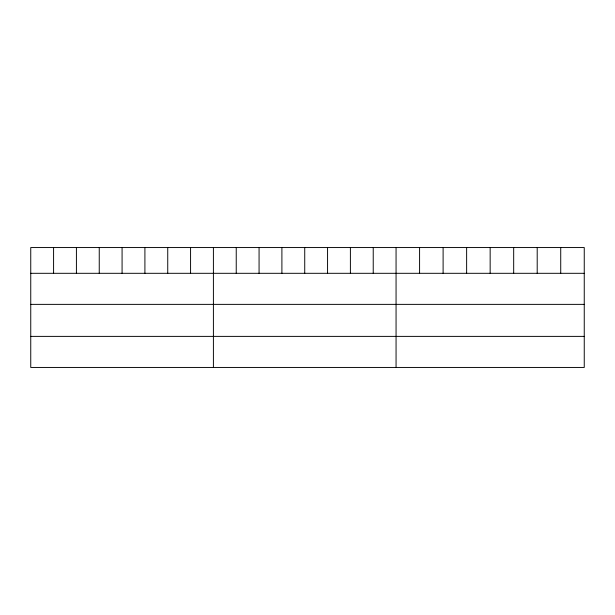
<?xml version="1.0" encoding="UTF-8"?>
<svg xmlns="http://www.w3.org/2000/svg" width="615" height="615" viewBox="0 0 615 615"><rect width="100%" height="100%" fill="white"/><g stroke="black" fill="none" stroke-linecap="round" stroke-linejoin="round"><path stroke-width="0.92" d="M584.25 273.306L584.25 367.447L30.75 367.447L30.75 247.553L584.25 247.553L584.25 273.306L30.75 273.306M30.75 304.371L584.25 304.371M30.75 336.382L584.25 336.382M560.726 247.553L560.726 273.306M537.202 247.553L537.202 273.306M513.679 247.553L513.679 273.306M490.155 247.553L490.155 273.306M466.631 247.553L466.631 273.306M443.108 247.553L443.108 273.306M419.584 247.553L419.584 273.306M396.06 247.553L396.06 367.447M373.228 247.553L373.228 273.306M350.396 247.553L350.396 273.306M327.564 247.553L327.564 273.306M304.733 247.553L304.733 273.306M281.901 247.553L281.901 273.306M259.069 247.553L259.069 273.306M236.237 247.553L236.237 273.306M213.405 247.553L213.405 367.447M190.573 247.553L190.573 273.306M167.741 247.553L167.741 273.306M144.909 247.553L144.909 273.306M122.078 247.553L122.078 273.306M99.246 247.553L99.246 273.306M76.414 247.553L76.414 273.306M53.582 247.553L53.582 273.306"/></g></svg>
